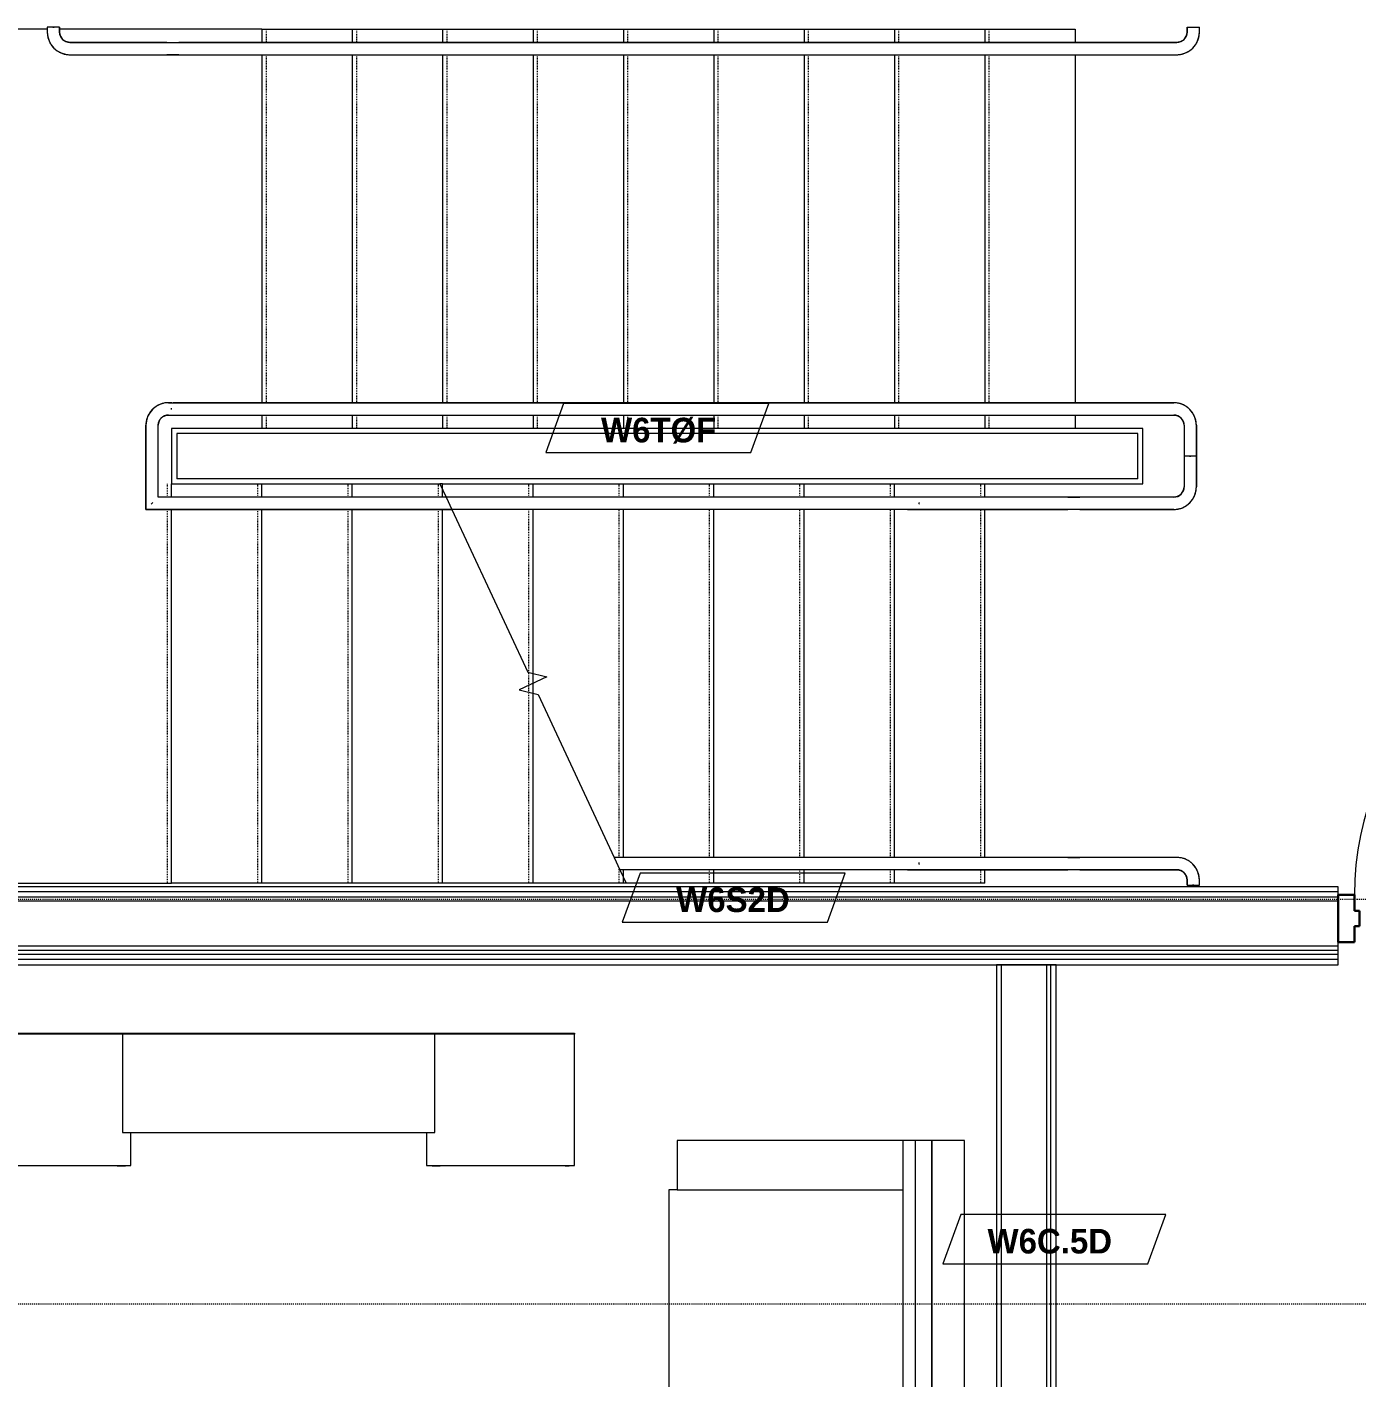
# Model space of a CAD drawing. Header units: inches. Extents: x -4010 to -1814, y 9846 to 12241.
# Drawn here: x -3788.9 to -3627, y 11379.7 to 11544.3 of the extents above; entities that cross this region are included whole.
import ezdxf

# ---------------------------------------------------------------- set-up
doc = ezdxf.new("R2010")
doc.units = ezdxf.units.IN
doc.header["$MEASUREMENT"] = 0
for name, pattern in [('Aligning Line 1_8_', [0.25, 0.125, -0.125]), ('Dash_2_', [0.25, 0.125, -0.125]), ('Overhead 1_16_', [0.101562, 0.0625, -0.039062])]:
    doc.linetypes.add(name, pattern=pattern)
for name, color, linetype, lineweight in [('0-1', 7, 'Continuous', 5), ('0-3', 8, 'Continuous', 9), ('A-DOOR-1', 7, 'Continuous', 9), ('A-DOOR-2', 10, 'Continuous', 30), ('A-DOOR-FRAM-2', 10, 'Continuous', 30), ('A-FLOR-HRAL-1', 7, 'Continuous', 9), ('A-WALL-2', 250, 'Continuous', 18), ('A-WALL-IDEN', 211, 'Continuous', 9), ('G-ANNO-SYMB-1', 147, 'Aligning Line 1_8_', 9), ('G-ANNO-SYMB-4', 111, 'Dash_2_', 9), ('I-FURN', 30, 'Continuous', 9), ('I-WALL-3', 7, 'Continuous', 9), ('S-STRS-1', 7, 'Continuous', 9), ('S-STRS-2', 7, 'Overhead 1_16_', 9), ('S-STRS-MBND-1', 7, 'Continuous', 9)]:
    doc.layers.add(name, color=color, linetype=linetype, lineweight=lineweight)
doc.styles.add('Century Gothic_B_1', font='GOTHICB.TTF', dxfattribs={"height": 3})

# ---------------------------------------------------------------- blocks, each defined once
blk = doc.blocks.new('CTR - 1st Phase - Common Walls_rvt-1-UNIT PLANS - 2ND _ 3RD FLOOR')
at = {"layer": 'A-WALL-2'}
for p, q in [((-3670.27, 11369.86), (-3670.27, 11430.06)), ((-3664.77, 11369.86), (-3664.77, 11430.06)), ((-3664.27, 11369.86), (-3664.27, 11430.06))]:
    blk.add_line(p, q, dxfattribs=at)
at = {"layer": 'I-WALL-3'}
for p, q in [((-3670.9, 11430.06), (-3670.9, 11369.86)), ((-3663.65, 11430.06), (-3670.9, 11430.06)), ((-3663.65, 11369.86), (-3663.65, 11430.06))]:
    blk.add_line(p, q, dxfattribs=at)
blk = doc.blocks.new('Top Rail Type - Top Rail_Internal_-2669962-UNIT PLANS - 2ND _ 3RD FLOOR')
at = {"layer": 'A-FLOR-HRAL-1'}
for p, q in [((-3771.3, 11498.5), (-3771.7, 11498.5)), ((-3759.93, 11498.5), (-3771.11, 11498.5)), ((-3661.41, 11498.5), (-3759.93, 11498.5)), ((-3649.32, 11498.5), (-3660.76, 11498.5)), ((-3771.7, 11497), (-3771.3, 11497)), ((-3771.11, 11497), (-3759.93, 11497)), ((-3759.93, 11497), (-3661.41, 11497)), ((-3660.76, 11497), (-3649.32, 11497)), ((-3774.45, 11495.75), (-3774.45, 11485.5)), ((-3772.95, 11487), (-3772.95, 11495.75)), ((-3648.07, 11495.75), (-3648.07, 11492)), ((-3646.57, 11492), (-3646.57, 11495.75)), ((-3647.23, 11492), (-3647.42, 11492)), ((-3771.89, 11487), (-3772.95, 11487)), ((-3737.9, 11487), (-3771.23, 11487)), ((-3774.45, 11485.5), (-3771.89, 11485.5)), ((-3771.23, 11485.5), (-3737.2, 11485.5))]:
    blk.add_line(p, q, dxfattribs=at)
at = {"layer": 'A-FLOR-HRAL-1', "flags": 128}
for points in [[(-3771.7, 11498.5), (-3771.81, 11498.5), (-3771.92, 11498.49), (-3772.03, 11498.48), (-3772.14, 11498.47), (-3772.25, 11498.45), (-3772.35, 11498.42), (-3772.46, 11498.39), (-3772.56, 11498.36), (-3772.67, 11498.33), (-3772.77, 11498.28), (-3772.87, 11498.24), (-3772.97, 11498.19), (-3773.07, 11498.14), (-3773.16, 11498.08), (-3773.25, 11498.02), (-3773.34, 11497.96), (-3773.43, 11497.89), (-3773.51, 11497.82), (-3773.59, 11497.75), (-3773.67, 11497.67), (-3773.75, 11497.59), (-3773.82, 11497.5), (-3773.89, 11497.42), (-3773.95, 11497.33), (-3774.01, 11497.24), (-3774.07, 11497.14), (-3774.12, 11497.05), (-3774.17, 11496.95), (-3774.22, 11496.85), (-3774.26, 11496.75), (-3774.3, 11496.65), (-3774.33, 11496.54), (-3774.36, 11496.43), (-3774.39, 11496.33), (-3774.41, 11496.22), (-3774.43, 11496.11), (-3774.44, 11496), (-3774.45, 11495.89), (-3774.45, 11495.78), (-3774.45, 11495.75)], [(-3660.76, 11498.5), (-3660.81, 11498.5), (-3660.86, 11498.5), (-3660.91, 11498.5), (-3660.95, 11498.5), (-3661, 11498.5), (-3661.05, 11498.5), (-3661.1, 11498.5), (-3661.15, 11498.5), (-3661.2, 11498.5), (-3661.24, 11498.5), (-3661.29, 11498.5), (-3661.33, 11498.5), (-3661.38, 11498.5), (-3661.41, 11498.5)], [(-3646.57, 11495.75), (-3646.58, 11495.86), (-3646.58, 11495.97), (-3646.59, 11496.08), (-3646.61, 11496.19), (-3646.63, 11496.3), (-3646.65, 11496.41), (-3646.68, 11496.51), (-3646.71, 11496.62), (-3646.75, 11496.72), (-3646.79, 11496.82), (-3646.84, 11496.92), (-3646.88, 11497.02), (-3646.94, 11497.12), (-3646.99, 11497.21), (-3647.05, 11497.3), (-3647.12, 11497.39), (-3647.19, 11497.48), (-3647.26, 11497.57), (-3647.33, 11497.65), (-3647.41, 11497.72), (-3647.49, 11497.8), (-3647.57, 11497.87), (-3647.66, 11497.94), (-3647.75, 11498), (-3647.84, 11498.07), (-3647.93, 11498.12), (-3648.03, 11498.18), (-3648.13, 11498.23), (-3648.23, 11498.27), (-3648.33, 11498.32), (-3648.43, 11498.35), (-3648.54, 11498.39), (-3648.64, 11498.42), (-3648.75, 11498.44), (-3648.86, 11498.46), (-3648.97, 11498.48), (-3649.07, 11498.49), (-3649.18, 11498.5), (-3649.29, 11498.5), (-3649.32, 11498.5)], [(-3772.95, 11495.75), (-3772.95, 11495.8), (-3772.94, 11495.85), (-3772.94, 11495.9), (-3772.93, 11495.95), (-3772.92, 11496), (-3772.91, 11496.05), (-3772.9, 11496.1), (-3772.89, 11496.15), (-3772.87, 11496.19), (-3772.85, 11496.24), (-3772.83, 11496.28), (-3772.81, 11496.33), (-3772.78, 11496.37), (-3772.76, 11496.42), (-3772.73, 11496.46), (-3772.7, 11496.5), (-3772.67, 11496.54), (-3772.64, 11496.58), (-3772.6, 11496.61), (-3772.57, 11496.65), (-3772.53, 11496.68), (-3772.5, 11496.72), (-3772.46, 11496.75), (-3772.42, 11496.78), (-3772.37, 11496.8), (-3772.33, 11496.83), (-3772.29, 11496.85), (-3772.24, 11496.88), (-3772.2, 11496.9), (-3772.15, 11496.92), (-3772.1, 11496.93), (-3772.06, 11496.95), (-3772.01, 11496.96), (-3771.96, 11496.97), (-3771.91, 11496.98), (-3771.86, 11496.99), (-3771.81, 11497), (-3771.76, 11497), (-3771.71, 11497), (-3771.7, 11497)], [(-3661.41, 11497), (-3661.37, 11497), (-3661.33, 11497), (-3661.28, 11497), (-3661.23, 11497), (-3661.19, 11497), (-3661.14, 11497), (-3661.09, 11497), (-3661.04, 11497), (-3661, 11497), (-3660.95, 11497), (-3660.9, 11497), (-3660.85, 11497), (-3660.8, 11497), (-3660.76, 11497)], [(-3649.32, 11497), (-3649.27, 11497), (-3649.22, 11497), (-3649.17, 11496.99), (-3649.12, 11496.99), (-3649.08, 11496.98), (-3649.03, 11496.97), (-3648.98, 11496.95), (-3648.93, 11496.94), (-3648.88, 11496.92), (-3648.84, 11496.9), (-3648.79, 11496.88), (-3648.75, 11496.86), (-3648.7, 11496.84), (-3648.66, 11496.81), (-3648.62, 11496.78), (-3648.58, 11496.75), (-3648.54, 11496.72), (-3648.5, 11496.69), (-3648.46, 11496.66), (-3648.43, 11496.62), (-3648.39, 11496.59), (-3648.36, 11496.55), (-3648.33, 11496.51), (-3648.3, 11496.47), (-3648.27, 11496.43), (-3648.25, 11496.38), (-3648.22, 11496.34), (-3648.2, 11496.3), (-3648.18, 11496.25), (-3648.16, 11496.2), (-3648.14, 11496.16), (-3648.13, 11496.11), (-3648.11, 11496.06), (-3648.1, 11496.01), (-3648.09, 11495.96), (-3648.08, 11495.91), (-3648.08, 11495.87), (-3648.08, 11495.82), (-3648.07, 11495.77), (-3648.07, 11495.75)], [(-3649.32, 11485.5), (-3649.21, 11485.5), (-3649.1, 11485.51), (-3648.99, 11485.52), (-3648.89, 11485.54), (-3648.78, 11485.56), (-3648.67, 11485.58), (-3648.56, 11485.61), (-3648.46, 11485.64), (-3648.35, 11485.68), (-3648.25, 11485.72), (-3648.15, 11485.76), (-3648.05, 11485.81), (-3647.96, 11485.87), (-3647.86, 11485.92), (-3647.77, 11485.98), (-3647.68, 11486.05), (-3647.59, 11486.11), (-3647.51, 11486.18), (-3647.43, 11486.26), (-3647.35, 11486.34), (-3647.28, 11486.42), (-3647.2, 11486.5), (-3647.14, 11486.59), (-3647.07, 11486.67), (-3647.01, 11486.77), (-3646.95, 11486.86), (-3646.9, 11486.96), (-3646.85, 11487.05), (-3646.8, 11487.15), (-3646.76, 11487.26), (-3646.72, 11487.36), (-3646.69, 11487.46), (-3646.66, 11487.57), (-3646.63, 11487.68), (-3646.61, 11487.78), (-3646.6, 11487.89), (-3646.59, 11488), (-3646.58, 11488.11), (-3646.57, 11488.22), (-3646.57, 11488.25)], [(-3771.23, 11487), (-3771.28, 11487), (-3771.32, 11487), (-3771.37, 11487), (-3771.41, 11487), (-3771.46, 11487), (-3771.51, 11487), (-3771.55, 11487), (-3771.6, 11487), (-3771.65, 11487), (-3771.7, 11487), (-3771.75, 11487), (-3771.8, 11487), (-3771.85, 11487), (-3771.89, 11487)], [(-3771.89, 11485.5), (-3771.84, 11485.5), (-3771.79, 11485.5), (-3771.74, 11485.5), (-3771.69, 11485.5), (-3771.64, 11485.5), (-3771.59, 11485.5), (-3771.55, 11485.5), (-3771.5, 11485.5), (-3771.45, 11485.5), (-3771.41, 11485.5), (-3771.36, 11485.5), (-3771.31, 11485.5), (-3771.27, 11485.5), (-3771.23, 11485.5)]]:
    blk.add_lwpolyline(points, dxfattribs=at)
at = {"layer": 'A-FLOR-HRAL-1'}
blk.add_open_spline([(-3771.32, 11497.67), (-3771.32, 11497.7), (-3771.32, 11497.75), (-3771.32, 11497.8), (-3771.32, 11497.83)], degree=3, dxfattribs=at)
blk.add_open_spline([(-3773.61, 11486.34), (-3773.62, 11486.33), (-3773.65, 11486.3), (-3773.7, 11486.25), (-3773.75, 11486.2), (-3773.78, 11486.17), (-3773.79, 11486.16)], degree=3, knots=[0.46086968, 0.46086968, 0.46086968, 0.46086968, 0.47916667, 0.5, 0.52083333, 0.53913032, 0.53913032, 0.53913032, 0.53913032], dxfattribs=at)
blk = doc.blocks.new('Top Rail Type - Top Rail_Internal_-V4-UNIT PLANS - 2ND _ 3RD FLOOR')
at = {"layer": 'A-FLOR-HRAL-1'}
for p, q in [((-3771.7, 11498.5), (-3771.32, 11498.5)), ((-3771.32, 11498.5), (-3661.81, 11498.5)), ((-3661.81, 11498.5), (-3660.76, 11498.5)), ((-3660.76, 11498.5), (-3649.32, 11498.5)), ((-3771.7, 11497), (-3771.32, 11497)), ((-3771.32, 11497), (-3661.81, 11497)), ((-3661.81, 11497), (-3660.76, 11497)), ((-3660.76, 11497), (-3649.32, 11497)), ((-3774.45, 11485.5), (-3774.45, 11495.75)), ((-3772.95, 11487), (-3772.95, 11495.75)), ((-3648.07, 11495.75), (-3648.07, 11492)), ((-3646.57, 11495.75), (-3646.57, 11492)), ((-3646.57, 11492), (-3648.07, 11492)), ((-3771.89, 11487), (-3772.95, 11487)), ((-3770.84, 11487), (-3771.89, 11487)), ((-3737.9, 11487), (-3770.84, 11487)), ((-3771.89, 11485.5), (-3774.45, 11485.5)), ((-3770.84, 11485.5), (-3771.89, 11485.5)), ((-3737.2, 11485.5), (-3770.84, 11485.5))]:
    blk.add_line(p, q, dxfattribs=at)
for centre, radius, start, end in [((-3771.7, 11495.75), 2.75, 90, 180), ((-3649.32, 11495.75), 2.75, 0, 90), ((-3771.7, 11495.75), 1.25, 90, 180), ((-3649.32, 11495.75), 1.25, 0, 90)]:
    blk.add_arc(centre, radius, start, end, dxfattribs=at)
blk = doc.blocks.new('Top Rail Type - Top Rail_Internal_-2669964-UNIT PLANS - 2ND _ 3RD FLOOR')
at = {"layer": 'A-FLOR-HRAL-1'}
for p, q in [((-3648.07, 11492), (-3648.07, 11488.25)), ((-3647.42, 11492), (-3647.23, 11492)), ((-3646.57, 11488.25), (-3646.57, 11492)), ((-3662.21, 11487), (-3681.73, 11487)), ((-3649.32, 11487), (-3660.75, 11487)), ((-3681.73, 11485.5), (-3662.21, 11485.5)), ((-3660.75, 11485.5), (-3649.32, 11485.5))]:
    blk.add_line(p, q, dxfattribs=at)
at = {"layer": 'A-FLOR-HRAL-1', "flags": 128}
for points in [[(-3649.32, 11485.5), (-3649.21, 11485.5), (-3649.1, 11485.51), (-3648.99, 11485.52), (-3648.89, 11485.54), (-3648.78, 11485.56), (-3648.67, 11485.58), (-3648.56, 11485.61), (-3648.46, 11485.64), (-3648.35, 11485.68), (-3648.25, 11485.72), (-3648.15, 11485.76), (-3648.05, 11485.81), (-3647.96, 11485.87), (-3647.86, 11485.92), (-3647.77, 11485.98), (-3647.68, 11486.05), (-3647.59, 11486.11), (-3647.51, 11486.18), (-3647.43, 11486.26), (-3647.35, 11486.34), (-3647.28, 11486.42), (-3647.2, 11486.5), (-3647.14, 11486.59), (-3647.07, 11486.67), (-3647.01, 11486.77), (-3646.95, 11486.86), (-3646.9, 11486.96), (-3646.85, 11487.05), (-3646.8, 11487.15), (-3646.76, 11487.26), (-3646.72, 11487.36), (-3646.69, 11487.46), (-3646.66, 11487.57), (-3646.63, 11487.68), (-3646.61, 11487.78), (-3646.6, 11487.89), (-3646.59, 11488), (-3646.58, 11488.11), (-3646.57, 11488.22), (-3646.57, 11488.25)], [(-3648.07, 11488.25), (-3648.07, 11488.2), (-3648.08, 11488.15), (-3648.08, 11488.1), (-3648.09, 11488.05), (-3648.1, 11488), (-3648.11, 11487.95), (-3648.12, 11487.91), (-3648.14, 11487.86), (-3648.15, 11487.81), (-3648.17, 11487.77), (-3648.19, 11487.72), (-3648.21, 11487.67), (-3648.24, 11487.63), (-3648.26, 11487.59), (-3648.29, 11487.55), (-3648.32, 11487.51), (-3648.35, 11487.47), (-3648.38, 11487.43), (-3648.42, 11487.39), (-3648.45, 11487.36), (-3648.49, 11487.32), (-3648.53, 11487.29), (-3648.57, 11487.26), (-3648.61, 11487.23), (-3648.65, 11487.2), (-3648.69, 11487.17), (-3648.73, 11487.15), (-3648.78, 11487.13), (-3648.82, 11487.11), (-3648.87, 11487.09), (-3648.92, 11487.07), (-3648.97, 11487.05), (-3649.01, 11487.04), (-3649.06, 11487.03), (-3649.11, 11487.02), (-3649.16, 11487.01), (-3649.21, 11487.01), (-3649.26, 11487), (-3649.31, 11487), (-3649.32, 11487)], [(-3680.34, 11486.14), (-3680.33, 11486.17), (-3680.33, 11486.33), (-3680.34, 11486.36)], [(-3662.21, 11487), (-3662.12, 11487), (-3662.02, 11487), (-3661.92, 11487), (-3661.82, 11487), (-3661.72, 11487), (-3661.62, 11487), (-3661.51, 11487), (-3661.41, 11487), (-3661.3, 11487), (-3661.19, 11487), (-3661.08, 11487), (-3660.97, 11487), (-3660.86, 11487), (-3660.75, 11487), (-3660.75, 11487)], [(-3660.75, 11485.5), (-3660.86, 11485.5), (-3660.96, 11485.5), (-3661.07, 11485.5), (-3661.18, 11485.5), (-3661.29, 11485.5), (-3661.4, 11485.5), (-3661.51, 11485.5), (-3661.61, 11485.5), (-3661.71, 11485.5), (-3661.82, 11485.5), (-3661.92, 11485.5), (-3662.01, 11485.5), (-3662.11, 11485.5), (-3662.21, 11485.5), (-3662.21, 11485.5)]]:
    blk.add_lwpolyline(points, dxfattribs=at)
blk = doc.blocks.new('Top Rail Type - Top Rail_Internal_-V9-UNIT PLANS - 2ND _ 3RD FLOOR')
at = {"layer": 'A-FLOR-HRAL-1'}
for p, q in [((-3647.32, 11492), (-3648.07, 11492)), ((-3648.07, 11492), (-3648.07, 11488.25)), ((-3646.57, 11492), (-3647.32, 11492)), ((-3646.57, 11492), (-3646.57, 11488.25)), ((-3737.9, 11487), (-3737.2, 11485.5)), ((-3661.81, 11487), (-3737.9, 11487)), ((-3660.75, 11487), (-3661.81, 11487)), ((-3649.32, 11487), (-3660.75, 11487)), ((-3661.81, 11485.5), (-3737.2, 11485.5)), ((-3660.75, 11485.5), (-3661.81, 11485.5)), ((-3649.32, 11485.5), (-3660.75, 11485.5))]:
    blk.add_line(p, q, dxfattribs=at)
for radius in [1.25, 2.75]:
    blk.add_arc((-3649.32, 11488.25), radius, 270, 0, dxfattribs=at)
blk = doc.blocks.new('Top Rail Type - Top Rail_Internal_-2658754-UNIT PLANS - 2ND _ 3RD FLOOR')
at = {"layer": 'A-FLOR-HRAL-1'}
for p, q in [((-3662.21, 11443.13), (-3681.73, 11443.13)), ((-3648.95, 11443.13), (-3660.75, 11443.13)), ((-3681.73, 11441.63), (-3662.21, 11441.63)), ((-3660.75, 11441.63), (-3648.95, 11441.63)), ((-3647.7, 11440.38), (-3647.7, 11439.75)), ((-3646.2, 11439.75), (-3646.2, 11440.38)), ((-3646.86, 11439.75), (-3647.04, 11439.75))]:
    blk.add_line(p, q, dxfattribs=at)
at = {"layer": 'A-FLOR-HRAL-1', "flags": 128}
for points in [[(-3680.34, 11442.27), (-3680.33, 11442.3), (-3680.33, 11442.46), (-3680.34, 11442.48)], [(-3662.21, 11443.13), (-3662.12, 11443.13), (-3662.02, 11443.13), (-3661.92, 11443.13), (-3661.82, 11443.13), (-3661.72, 11443.13), (-3661.62, 11443.13), (-3661.51, 11443.13), (-3661.41, 11443.13), (-3661.3, 11443.13), (-3661.19, 11443.13), (-3661.08, 11443.13), (-3660.97, 11443.13), (-3660.86, 11443.13), (-3660.75, 11443.13), (-3660.75, 11443.13)], [(-3646.2, 11440.38), (-3646.2, 11440.49), (-3646.21, 11440.6), (-3646.22, 11440.71), (-3646.23, 11440.82), (-3646.25, 11440.92), (-3646.28, 11441.03), (-3646.31, 11441.14), (-3646.34, 11441.24), (-3646.38, 11441.35), (-3646.42, 11441.45), (-3646.46, 11441.55), (-3646.51, 11441.65), (-3646.56, 11441.74), (-3646.62, 11441.84), (-3646.68, 11441.93), (-3646.74, 11442.02), (-3646.81, 11442.11), (-3646.88, 11442.19), (-3646.96, 11442.27), (-3647.03, 11442.35), (-3647.11, 11442.42), (-3647.2, 11442.5), (-3647.28, 11442.56), (-3647.37, 11442.63), (-3647.46, 11442.69), (-3647.56, 11442.75), (-3647.65, 11442.8), (-3647.75, 11442.85), (-3647.85, 11442.9), (-3647.95, 11442.94), (-3648.06, 11442.98), (-3648.16, 11443.01), (-3648.27, 11443.04), (-3648.37, 11443.07), (-3648.48, 11443.09), (-3648.59, 11443.1), (-3648.7, 11443.12), (-3648.81, 11443.12), (-3648.92, 11443.13), (-3648.95, 11443.13)], [(-3660.75, 11441.63), (-3660.86, 11441.63), (-3660.96, 11441.63), (-3661.07, 11441.63), (-3661.18, 11441.63), (-3661.29, 11441.63), (-3661.4, 11441.63), (-3661.51, 11441.63), (-3661.61, 11441.63), (-3661.71, 11441.63), (-3661.82, 11441.63), (-3661.92, 11441.63), (-3662.01, 11441.63), (-3662.11, 11441.63), (-3662.21, 11441.63), (-3662.21, 11441.63)], [(-3648.95, 11441.63), (-3648.9, 11441.63), (-3648.85, 11441.62), (-3648.8, 11441.62), (-3648.75, 11441.61), (-3648.7, 11441.6), (-3648.65, 11441.59), (-3648.6, 11441.58), (-3648.56, 11441.56), (-3648.51, 11441.55), (-3648.46, 11441.53), (-3648.42, 11441.51), (-3648.37, 11441.49), (-3648.33, 11441.46), (-3648.28, 11441.44), (-3648.24, 11441.41), (-3648.2, 11441.38), (-3648.16, 11441.35), (-3648.12, 11441.32), (-3648.09, 11441.28), (-3648.05, 11441.25), (-3648.02, 11441.21), (-3647.99, 11441.17), (-3647.95, 11441.13), (-3647.92, 11441.09), (-3647.9, 11441.05), (-3647.87, 11441.01), (-3647.85, 11440.97), (-3647.82, 11440.92), (-3647.8, 11440.88), (-3647.78, 11440.83), (-3647.77, 11440.78), (-3647.75, 11440.74), (-3647.74, 11440.69), (-3647.73, 11440.64), (-3647.72, 11440.59), (-3647.71, 11440.54), (-3647.7, 11440.49), (-3647.7, 11440.44), (-3647.7, 11440.39), (-3647.7, 11440.38)]]:
    blk.add_lwpolyline(points, dxfattribs=at)
blk = doc.blocks.new('Top Rail Type - Top Rail_Internal_-V10-UNIT PLANS - 2ND _ 3RD FLOOR')
at = {"layer": 'A-FLOR-HRAL-1'}
for p, q in [((-3717.44, 11443.13), (-3716.74, 11441.63)), ((-3661.81, 11443.13), (-3717.44, 11443.13)), ((-3660.75, 11443.13), (-3661.81, 11443.13)), ((-3648.95, 11443.13), (-3660.75, 11443.13)), ((-3661.81, 11441.63), (-3716.74, 11441.63)), ((-3660.75, 11441.63), (-3661.81, 11441.63)), ((-3648.95, 11441.63), (-3660.75, 11441.63)), ((-3647.7, 11439.75), (-3647.7, 11440.38)), ((-3646.2, 11439.75), (-3646.2, 11440.38)), ((-3647.7, 11439.75), (-3646.2, 11439.75))]:
    blk.add_line(p, q, dxfattribs=at)
for radius in [2.75, 1.25]:
    blk.add_arc((-3648.95, 11440.38), radius, 0, 90, dxfattribs=at)
blk = doc.blocks.new('Top Rail Type - Top Rail_Internal_-2658768-UNIT PLANS - 2ND _ 3RD FLOOR')
at = {"layer": 'A-FLOR-HRAL-1'}
for p, q in [((-3786.45, 11544.25), (-3786.45, 11543.63)), ((-3785.79, 11544.25), (-3785.61, 11544.25)), ((-3784.95, 11543.63), (-3784.95, 11544.25)), ((-3647.7, 11544.25), (-3647.7, 11543.63)), ((-3647.04, 11544.25), (-3646.86, 11544.25)), ((-3646.2, 11543.63), (-3646.2, 11544.25)), ((-3771.89, 11542.38), (-3783.7, 11542.38)), ((-3661.41, 11542.38), (-3770.45, 11542.38)), ((-3648.95, 11542.38), (-3660.76, 11542.38)), ((-3783.7, 11540.88), (-3771.89, 11540.88)), ((-3770.45, 11540.88), (-3661.41, 11540.88)), ((-3660.76, 11540.88), (-3648.95, 11540.88))]:
    blk.add_line(p, q, dxfattribs=at)
at = {"layer": 'A-FLOR-HRAL-1', "flags": 128}
for points in [[(-3786.45, 11543.63), (-3786.45, 11543.52), (-3786.44, 11543.41), (-3786.43, 11543.3), (-3786.41, 11543.19), (-3786.39, 11543.08), (-3786.37, 11542.97), (-3786.34, 11542.87), (-3786.31, 11542.76), (-3786.27, 11542.66), (-3786.23, 11542.56), (-3786.19, 11542.46), (-3786.14, 11542.36), (-3786.09, 11542.26), (-3786.03, 11542.17), (-3785.97, 11542.07), (-3785.9, 11541.98), (-3785.84, 11541.9), (-3785.77, 11541.81), (-3785.69, 11541.73), (-3785.61, 11541.65), (-3785.53, 11541.58), (-3785.45, 11541.51), (-3785.36, 11541.44), (-3785.28, 11541.37), (-3785.18, 11541.31), (-3785.09, 11541.26), (-3784.99, 11541.2), (-3784.9, 11541.15), (-3784.8, 11541.11), (-3784.7, 11541.06), (-3784.59, 11541.03), (-3784.49, 11540.99), (-3784.38, 11540.96), (-3784.27, 11540.94), (-3784.17, 11540.92), (-3784.06, 11540.9), (-3783.95, 11540.89), (-3783.84, 11540.88), (-3783.73, 11540.88), (-3783.7, 11540.88)], [(-3783.7, 11542.38), (-3783.75, 11542.38), (-3783.8, 11542.38), (-3783.85, 11542.39), (-3783.9, 11542.39), (-3783.95, 11542.4), (-3784, 11542.41), (-3784.04, 11542.43), (-3784.09, 11542.44), (-3784.14, 11542.46), (-3784.19, 11542.48), (-3784.23, 11542.5), (-3784.28, 11542.52), (-3784.32, 11542.54), (-3784.36, 11542.57), (-3784.4, 11542.6), (-3784.45, 11542.62), (-3784.48, 11542.65), (-3784.52, 11542.69), (-3784.56, 11542.72), (-3784.6, 11542.76), (-3784.63, 11542.79), (-3784.66, 11542.83), (-3784.69, 11542.87), (-3784.72, 11542.91), (-3784.75, 11542.95), (-3784.78, 11542.99), (-3784.8, 11543.04), (-3784.82, 11543.08), (-3784.84, 11543.13), (-3784.86, 11543.17), (-3784.88, 11543.22), (-3784.9, 11543.27), (-3784.91, 11543.32), (-3784.92, 11543.37), (-3784.93, 11543.41), (-3784.94, 11543.46), (-3784.94, 11543.51), (-3784.95, 11543.56), (-3784.95, 11543.61), (-3784.95, 11543.63)], [(-3771.89, 11542.38), (-3771.78, 11542.38), (-3771.67, 11542.38), (-3771.56, 11542.38), (-3771.45, 11542.38), (-3771.35, 11542.38), (-3771.24, 11542.38), (-3771.13, 11542.38), (-3771.03, 11542.38), (-3770.92, 11542.38), (-3770.82, 11542.38), (-3770.72, 11542.38), (-3770.62, 11542.38), (-3770.53, 11542.38), (-3770.45, 11542.38)], [(-3660.76, 11542.38), (-3660.81, 11542.38), (-3660.86, 11542.38), (-3660.91, 11542.38), (-3660.95, 11542.38), (-3661, 11542.38), (-3661.05, 11542.38), (-3661.1, 11542.38), (-3661.15, 11542.38), (-3661.2, 11542.38), (-3661.24, 11542.38), (-3661.29, 11542.38), (-3661.33, 11542.38), (-3661.38, 11542.38), (-3661.41, 11542.38)], [(-3648.95, 11540.88), (-3648.84, 11540.88), (-3648.73, 11540.89), (-3648.62, 11540.9), (-3648.51, 11540.91), (-3648.4, 11540.93), (-3648.3, 11540.96), (-3648.19, 11540.98), (-3648.08, 11541.02), (-3647.98, 11541.05), (-3647.88, 11541.09), (-3647.78, 11541.14), (-3647.68, 11541.19), (-3647.58, 11541.24), (-3647.49, 11541.3), (-3647.4, 11541.36), (-3647.31, 11541.42), (-3647.22, 11541.49), (-3647.14, 11541.56), (-3647.05, 11541.63), (-3646.98, 11541.71), (-3646.9, 11541.79), (-3646.83, 11541.87), (-3646.76, 11541.96), (-3646.7, 11542.05), (-3646.63, 11542.14), (-3646.58, 11542.23), (-3646.52, 11542.33), (-3646.47, 11542.43), (-3646.43, 11542.53), (-3646.39, 11542.63), (-3646.35, 11542.73), (-3646.31, 11542.84), (-3646.28, 11542.94), (-3646.26, 11543.05), (-3646.24, 11543.16), (-3646.22, 11543.27), (-3646.21, 11543.38), (-3646.2, 11543.49), (-3646.2, 11543.6), (-3646.2, 11543.63)], [(-3647.7, 11543.63), (-3647.7, 11543.58), (-3647.7, 11543.53), (-3647.71, 11543.48), (-3647.71, 11543.43), (-3647.72, 11543.38), (-3647.73, 11543.33), (-3647.75, 11543.28), (-3647.76, 11543.23), (-3647.78, 11543.19), (-3647.8, 11543.14), (-3647.82, 11543.09), (-3647.84, 11543.05), (-3647.86, 11543.01), (-3647.89, 11542.96), (-3647.92, 11542.92), (-3647.95, 11542.88), (-3647.98, 11542.84), (-3648.01, 11542.8), (-3648.04, 11542.77), (-3648.08, 11542.73), (-3648.11, 11542.7), (-3648.15, 11542.66), (-3648.19, 11542.63), (-3648.23, 11542.6), (-3648.27, 11542.58), (-3648.32, 11542.55), (-3648.36, 11542.52), (-3648.4, 11542.5), (-3648.45, 11542.48), (-3648.5, 11542.46), (-3648.54, 11542.44), (-3648.59, 11542.43), (-3648.64, 11542.42), (-3648.69, 11542.4), (-3648.74, 11542.4), (-3648.79, 11542.39), (-3648.84, 11542.38), (-3648.89, 11542.38), (-3648.94, 11542.38), (-3648.95, 11542.38)], [(-3770.45, 11540.88), (-3770.54, 11540.88), (-3770.64, 11540.88), (-3770.74, 11540.88), (-3770.84, 11540.88), (-3770.94, 11540.88), (-3771.04, 11540.88), (-3771.15, 11540.88), (-3771.26, 11540.88), (-3771.36, 11540.88), (-3771.47, 11540.88), (-3771.58, 11540.88), (-3771.69, 11540.88), (-3771.8, 11540.88), (-3771.89, 11540.88)], [(-3661.41, 11540.88), (-3661.37, 11540.88), (-3661.33, 11540.88), (-3661.28, 11540.88), (-3661.23, 11540.88), (-3661.19, 11540.88), (-3661.14, 11540.88), (-3661.09, 11540.88), (-3661.04, 11540.88), (-3661, 11540.88), (-3660.95, 11540.88), (-3660.9, 11540.88), (-3660.85, 11540.88), (-3660.8, 11540.88), (-3660.76, 11540.88)]]:
    blk.add_lwpolyline(points, dxfattribs=at)
blk = doc.blocks.new('Top Rail Type - Top Rail_Internal_-V13-UNIT PLANS - 2ND _ 3RD FLOOR')
at = {"layer": 'A-FLOR-HRAL-1'}
for p, q in [((-3784.95, 11544.25), (-3786.45, 11544.25)), ((-3786.45, 11544.25), (-3786.45, 11543.63)), ((-3784.95, 11544.25), (-3784.95, 11543.63)), ((-3647.7, 11544.25), (-3646.2, 11544.25)), ((-3647.7, 11543.63), (-3647.7, 11544.25)), ((-3646.2, 11543.63), (-3646.2, 11544.25)), ((-3783.7, 11542.38), (-3771.89, 11542.38)), ((-3771.89, 11542.38), (-3770.84, 11542.38)), ((-3770.84, 11542.38), (-3661.81, 11542.38)), ((-3661.81, 11542.38), (-3660.76, 11542.38)), ((-3660.76, 11542.38), (-3648.95, 11542.38)), ((-3783.7, 11540.88), (-3771.89, 11540.88)), ((-3771.89, 11540.88), (-3770.84, 11540.88)), ((-3770.84, 11540.88), (-3661.81, 11540.88)), ((-3661.81, 11540.88), (-3660.76, 11540.88)), ((-3660.76, 11540.88), (-3648.95, 11540.88))]:
    blk.add_line(p, q, dxfattribs=at)
for centre, radius, start, end in [((-3783.7, 11543.63), 2.75, 180, 270), ((-3783.7, 11543.63), 1.25, 180, 270), ((-3648.95, 11543.63), 2.75, 270, 360), ((-3648.95, 11543.63), 1.25, 270, 360)]:
    blk.add_arc(centre, radius, start, end, dxfattribs=at)
blk = doc.blocks.new('HOLLOW METAL - STAIR DOOR 3-0 x 7-0-2639240-UNIT PLANS - 2ND _ 3RD FLOOR')
at = {"layer": 'A-DOOR-1'}
blk.add_arc((18, 4), 36, 90, 180, dxfattribs=at)
at = {"layer": 'A-DOOR-2'}
for p, q in [((18, 40), (16.25, 40)), ((16.25, 40), (16.25, 4)), ((18, 4), (18, 40)), ((16.25, 4), (18, 4))]:
    blk.add_line(p, q, dxfattribs=at)
at = {"layer": 'A-DOOR-FRAM-2'}
for p, q in [((-18, 4), (-20, 4)), ((-20, 4), (-20, -1.75)), ((-18, 2.0625), (-18, 4)), ((18, 4), (18, 2.0625)), ((20, 4), (18, 4)), ((20, -1.75), (20, 4)), ((-17.375, 2.0625), (-18, 2.0625)), ((-17.375, 0.1875), (-17.375, 2.0625)), ((18, 2.0625), (17.375, 2.0625)), ((17.375, 2.0625), (17.375, 0.1875)), ((-18, -1.75), (-18, 0.1875)), ((-18, 0.1875), (-17.375, 0.1875)), ((17.375, 0.1875), (18, 0.1875)), ((18, 0.1875), (18, -1.75)), ((-20, -1.75), (-18, -1.75)), ((18, -1.75), (20, -1.75))]:
    blk.add_line(p, q, dxfattribs=at)
blk = doc.blocks.new('CTR - 1st Phase -Stairs _ Elevators_rvt-1-UNIT PLANS - 2ND _ 3RD FLOOR')
at = {"layer": 'A-WALL-2'}
for p, q in [((-3770.7, 11494.75), (-3770.7, 11489.25)), ((-3653.7, 11494.75), (-3770.7, 11494.75)), ((-3653.7, 11489.25), (-3653.7, 11494.75)), ((-3653.7, 11489.25), (-3770.7, 11489.25)), ((-3629.32, 11438.94), (-3823.82, 11438.94)), ((-3629.32, 11438.31), (-3823.82, 11438.31)), ((-3629.32, 11437.81), (-3823.82, 11437.81)), ((-3629.32, 11432.31), (-3823.82, 11432.31)), ((-3629.32, 11431.81), (-3823.82, 11431.81)), ((-3629.32, 11431.31), (-3823.82, 11431.31)), ((-3629.32, 11430.69), (-3823.82, 11430.69))]:
    blk.add_line(p, q, dxfattribs=at)
at = {"layer": 'G-ANNO-SYMB-1'}
blk.add_line((-3429.67, 11388.71), (-3865.75, 11388.71), dxfattribs=at)
at = {"layer": 'I-WALL-3'}
for p, q in [((-3653.07, 11495.38), (-3771.32, 11495.38)), ((-3771.32, 11495.38), (-3771.32, 11494.75)), ((-3771.32, 11494.75), (-3771.32, 11489.25)), ((-3653.07, 11494.75), (-3653.07, 11495.38)), ((-3653.07, 11489.25), (-3653.07, 11494.75)), ((-3771.32, 11489.25), (-3771.32, 11488.63)), ((-3771.32, 11488.63), (-3738.66, 11488.63)), ((-3738.32, 11488.63), (-3653.07, 11488.63)), ((-3653.07, 11488.63), (-3653.07, 11489.25)), ((-3629.32, 11439.56), (-3823.82, 11439.56)), ((-3629.32, 11438.56), (-3629.32, 11439.56)), ((-3629.32, 11430.06), (-3629.32, 11432.81)), ((-3823.82, 11430.06), (-3629.32, 11430.06))]:
    blk.add_line(p, q, dxfattribs=at)
at = {"layer": 'S-STRS-1'}
for p, q in [((-3786.45, 11544), (-3819.32, 11544)), ((-3760.32, 11544), (-3784.95, 11544)), ((-3760.32, 11544), (-3760.32, 11542.38)), ((-3760.32, 11544), (-3749.32, 11544)), ((-3749.32, 11544), (-3738.32, 11544)), ((-3749.32, 11544), (-3749.32, 11542.38)), ((-3738.32, 11544), (-3727.32, 11544)), ((-3738.32, 11544), (-3738.32, 11542.38)), ((-3727.32, 11544), (-3716.32, 11544)), ((-3727.32, 11544), (-3727.32, 11542.38)), ((-3716.32, 11544), (-3705.32, 11544)), ((-3716.32, 11544), (-3716.32, 11542.38)), ((-3705.32, 11544), (-3694.32, 11544)), ((-3705.32, 11544), (-3705.32, 11542.38)), ((-3694.32, 11544), (-3683.32, 11544)), ((-3694.32, 11544), (-3694.32, 11542.38)), ((-3683.32, 11544), (-3672.32, 11544)), ((-3683.32, 11544), (-3683.32, 11542.38)), ((-3672.32, 11544), (-3661.32, 11544)), ((-3672.32, 11544), (-3672.32, 11542.38)), ((-3661.32, 11544), (-3661.32, 11542.38)), ((-3760.32, 11540.88), (-3760.32, 11498.5)), ((-3749.32, 11540.88), (-3749.32, 11498.5)), ((-3738.32, 11540.88), (-3738.32, 11498.5)), ((-3727.32, 11540.88), (-3727.32, 11498.5)), ((-3716.32, 11540.88), (-3716.32, 11498.5)), ((-3705.32, 11540.88), (-3705.32, 11498.5)), ((-3694.32, 11540.88), (-3694.32, 11498.5)), ((-3683.32, 11540.88), (-3683.32, 11498.5)), ((-3672.32, 11540.88), (-3672.32, 11498.5)), ((-3661.32, 11540.88), (-3661.32, 11498.5)), ((-3760.32, 11497), (-3760.32, 11495.38)), ((-3749.32, 11497), (-3749.32, 11495.38)), ((-3738.32, 11497), (-3738.32, 11495.38)), ((-3727.32, 11497), (-3727.32, 11495.38)), ((-3716.32, 11497), (-3716.32, 11495.38)), ((-3705.32, 11497), (-3705.32, 11495.38)), ((-3694.32, 11497), (-3694.32, 11495.38)), ((-3683.32, 11497), (-3683.32, 11495.38)), ((-3672.32, 11497), (-3672.32, 11495.38)), ((-3661.32, 11497), (-3661.32, 11495.38)), ((-3771.32, 11487), (-3771.32, 11488.63)), ((-3760.32, 11487), (-3760.32, 11488.63)), ((-3749.32, 11487), (-3749.32, 11488.63)), ((-3738.32, 11488.63), (-3738.66, 11488.63)), ((-3738.32, 11487.9), (-3738.32, 11488.63)), ((-3738.32, 11487), (-3738.32, 11487.9)), ((-3727.32, 11487), (-3727.32, 11488.63)), ((-3716.32, 11487), (-3716.32, 11488.63)), ((-3705.32, 11487), (-3705.32, 11488.63)), ((-3694.32, 11487), (-3694.32, 11488.63)), ((-3683.32, 11487), (-3683.32, 11488.63)), ((-3672.32, 11487), (-3672.32, 11488.63)), ((-3771.32, 11440), (-3771.32, 11485.5)), ((-3760.32, 11440), (-3760.32, 11485.5)), ((-3749.32, 11440), (-3749.32, 11485.5)), ((-3738.32, 11440), (-3738.32, 11485.5)), ((-3727.32, 11465.52), (-3727.32, 11485.5)), ((-3716.32, 11443.13), (-3716.32, 11485.5)), ((-3705.32, 11443.13), (-3705.32, 11485.5)), ((-3694.32, 11443.13), (-3694.32, 11485.5)), ((-3683.32, 11443.13), (-3683.32, 11485.5)), ((-3672.32, 11443.13), (-3672.32, 11485.5)), ((-3727.32, 11464.31), (-3727.32, 11465.52)), ((-3727.32, 11463.11), (-3727.32, 11464.31)), ((-3727.32, 11440), (-3727.32, 11463.11)), ((-3716.32, 11440.72), (-3716.32, 11441.63)), ((-3716.32, 11440), (-3716.32, 11440.72)), ((-3705.32, 11440), (-3705.32, 11441.63)), ((-3694.32, 11440), (-3694.32, 11441.63)), ((-3683.32, 11440), (-3683.32, 11441.63)), ((-3672.32, 11440), (-3672.32, 11441.63)), ((-3819.32, 11440), (-3771.32, 11440)), ((-3760.32, 11440), (-3771.32, 11440)), ((-3749.32, 11440), (-3760.32, 11440)), ((-3738.32, 11440), (-3749.32, 11440)), ((-3727.32, 11440), (-3738.32, 11440)), ((-3716.32, 11440), (-3727.32, 11440)), ((-3715.99, 11440), (-3716.32, 11440)), ((-3705.32, 11440), (-3715.99, 11440)), ((-3694.32, 11440), (-3705.32, 11440)), ((-3683.32, 11440), (-3694.32, 11440)), ((-3672.32, 11440), (-3683.32, 11440))]:
    blk.add_line(p, q, dxfattribs=at)
at = {"layer": 'S-STRS-2'}
for p, q in [((-3759.82, 11544), (-3759.82, 11542.38)), ((-3748.82, 11544), (-3748.82, 11542.38)), ((-3737.82, 11544), (-3737.82, 11542.38)), ((-3726.82, 11544), (-3726.82, 11542.38)), ((-3715.82, 11544), (-3715.82, 11542.38)), ((-3704.82, 11544), (-3704.82, 11542.38)), ((-3693.82, 11544), (-3693.82, 11542.38)), ((-3682.82, 11544), (-3682.82, 11542.38)), ((-3671.82, 11544), (-3671.82, 11542.38)), ((-3759.82, 11540.88), (-3759.82, 11498.5)), ((-3748.82, 11540.88), (-3748.82, 11498.5)), ((-3737.82, 11540.88), (-3737.82, 11498.5)), ((-3726.82, 11540.88), (-3726.82, 11498.5)), ((-3715.82, 11540.88), (-3715.82, 11498.5)), ((-3704.82, 11540.88), (-3704.82, 11498.5)), ((-3693.82, 11540.88), (-3693.82, 11498.5)), ((-3682.82, 11540.88), (-3682.82, 11498.5)), ((-3671.82, 11540.88), (-3671.82, 11498.5)), ((-3759.82, 11497), (-3759.82, 11495.38)), ((-3748.82, 11497), (-3748.82, 11495.38)), ((-3737.82, 11497), (-3737.82, 11495.38)), ((-3726.82, 11497), (-3726.82, 11495.38)), ((-3715.82, 11497), (-3715.82, 11495.38)), ((-3704.82, 11497), (-3704.82, 11495.38)), ((-3693.82, 11497), (-3693.82, 11495.38)), ((-3682.82, 11497), (-3682.82, 11495.38)), ((-3671.82, 11497), (-3671.82, 11495.38)), ((-3771.82, 11487), (-3771.82, 11488.63)), ((-3760.82, 11487), (-3760.82, 11488.63)), ((-3749.82, 11487), (-3749.82, 11488.63)), ((-3738.82, 11487), (-3738.82, 11488.63)), ((-3727.82, 11487), (-3727.82, 11488.63)), ((-3716.82, 11487), (-3716.82, 11488.63)), ((-3705.82, 11487), (-3705.82, 11488.63)), ((-3694.82, 11487), (-3694.82, 11488.63)), ((-3683.82, 11487), (-3683.82, 11488.63)), ((-3672.82, 11487), (-3672.82, 11488.63)), ((-3771.82, 11440), (-3771.82, 11485.5)), ((-3760.82, 11440), (-3760.82, 11485.5)), ((-3749.82, 11440), (-3749.82, 11485.5)), ((-3738.82, 11440), (-3738.82, 11485.5)), ((-3727.82, 11465.64), (-3727.82, 11485.5)), ((-3716.82, 11443.13), (-3716.82, 11485.5)), ((-3705.82, 11443.13), (-3705.82, 11485.5)), ((-3694.82, 11443.13), (-3694.82, 11485.5)), ((-3683.82, 11443.13), (-3683.82, 11485.5)), ((-3672.82, 11443.13), (-3672.82, 11485.5)), ((-3727.82, 11464.08), (-3727.82, 11465.64)), ((-3727.82, 11463.23), (-3727.82, 11464.08)), ((-3727.82, 11440), (-3727.82, 11463.23)), ((-3716.82, 11440), (-3716.82, 11441.8)), ((-3705.82, 11440), (-3705.82, 11441.63)), ((-3694.82, 11440), (-3694.82, 11441.63)), ((-3683.82, 11440), (-3683.82, 11441.63)), ((-3672.82, 11440), (-3672.82, 11441.63))]:
    blk.add_line(p, q, dxfattribs=at)
at = {"layer": 'S-STRS-MBND-1'}
for p, q in [((-3738.66, 11488.63), (-3737.9, 11487)), ((-3737.2, 11485.5), (-3727.96, 11465.67)), ((-3725.62, 11465.11), (-3729.02, 11463.52)), ((-3727.96, 11465.67), (-3725.62, 11465.11)), ((-3729.02, 11463.52), (-3726.69, 11462.95)), ((-3726.69, 11462.95), (-3717.44, 11443.13)), ((-3716.74, 11441.63), (-3715.99, 11440))]:
    blk.add_line(p, q, dxfattribs=at)
at = {"layer": '0-3'}
for name, p in [('Top Rail Type - Top Rail_Internal_-2658768-UNIT PLANS - 2ND _ 3RD FLOOR', (0, 0)), ('Top Rail Type - Top Rail_Internal_-V13-UNIT PLANS - 2ND _ 3RD FLOOR', (0, 0)), ('Top Rail Type - Top Rail_Internal_-2669962-UNIT PLANS - 2ND _ 3RD FLOOR', (0, 0)), ('Top Rail Type - Top Rail_Internal_-V4-UNIT PLANS - 2ND _ 3RD FLOOR', (0, 0)), ('Top Rail Type - Top Rail_Internal_-V9-UNIT PLANS - 2ND _ 3RD FLOOR', (0, 0)), ('Top Rail Type - Top Rail_Internal_-2669964-UNIT PLANS - 2ND _ 3RD FLOOR', (0, 0)), ('HOLLOW METAL - STAIR DOOR 3-0 x 7-0-2639240-UNIT PLANS - 2ND _ 3RD FLOOR', (-3609.32, 11434.56)), ('Top Rail Type - Top Rail_Internal_-V10-UNIT PLANS - 2ND _ 3RD FLOOR', (0, 0)), ('Top Rail Type - Top Rail_Internal_-2658754-UNIT PLANS - 2ND _ 3RD FLOOR', (0, 0))]:
    blk.add_blockref(name, p, dxfattribs=at)
blk = doc.blocks.new('Entertainment_Center_14771 - Entertainment_Center_14771-3403083-UNIT PLANS - 2ND _ 3RD FLOOR')
at = {"layer": 'I-FURN'}
for p, q in [((-18, 10), (-36, 10)), ((-36, 10), (-36, -6)), ((-34.85, 10.03), (-35.34, 10.03)), ((-35.34, 10.03), (-35.34, 10)), ((-34.85, 10), (-34.85, 10.03)), ((-18.66, 10.03), (-19.66, 10.03)), ((-19.66, 10.03), (-19.66, 10)), ((-18.66, 10), (-18.66, 10.03)), ((-18, 6), (-18, 10)), ((36, 10), (18, 10)), ((18, 10), (18, 6)), ((18.66, 10.03), (18.66, 10)), ((19.66, 10.03), (18.66, 10.03)), ((19.66, 10), (19.66, 10.03)), ((35.34, 10.03), (34.85, 10.03)), ((34.85, 10.03), (34.85, 10)), ((35.34, 10), (35.34, 10.03)), ((36, -6), (36, 10)), ((19, 6), (-19, 6)), ((-19, 6), (-19, -6)), ((19, -6), (19, 6)), ((-36, -6), (-19, -6)), ((-36, -6.12), (-36, -6)), ((-36, -6), (-19, -6)), ((-19, -6.12), (-36, -6.12)), ((-19, -6), (19, -6)), ((-19, -6.12), (-19, -6)), ((-19, -6), (19, -6)), ((19, -6.12), (-19, -6.12)), ((19, -6), (36, -6)), ((19, -6), (19, -6.12)), ((19, -6), (36, -6)), ((36, -6.12), (19, -6.12)), ((36, -6.12), (36, -6))]:
    blk.add_line(p, q, dxfattribs=at)
blk = doc.blocks.new('Couch-Both_Arms-Generic - 2-1352635-UNIT PLANS - 2ND _ 3RD FLOOR')
at = {"layer": 'I-FURN'}
for p, q in [((24, 17.5), (-24, 17.5)), ((-24, 17.5), (-24, 13.5)), ((24, 13.5), (24, 17.5)), ((-24, 13.5), (24, 13.5)), ((24, 13.5), (-24, 13.5)), ((-24, 13.5), (-24, 10)), ((24, 10), (24, 13.5)), ((-24, 11.5), (24, 11.5)), ((-24, 10), (-24, -17.5)), ((-24, 10), (24, 10)), ((-18, -17.5), (-18, 10)), ((18, 10), (18, -17.5)), ((24, -17.5), (24, 10)), ((-24, -17.5), (-18, -17.5)), ((-18, -17.5), (-18, -18.5)), ((18, -18.5), (18, -17.5)), ((18, -17.5), (24, -17.5)), ((-18, -18.5), (18, -18.5))]:
    blk.add_line(p, q, dxfattribs=at)
blk = doc.blocks.new('Wall Tag - Arch Wall-3956453-UNIT PLANS - 2ND _ 3RD FLOOR')
at = {"layer": 'A-WALL-IDEN'}
for p, q in [((-0.3561, 0.0937), (-0.4244, -0.0937)), ((0.4244, 0.0937), (-0.3561, 0.0937)), ((0.3561, -0.0937), (0.4244, 0.0937)), ((-0.4244, -0.0937), (0.3561, -0.0937))]:
    blk.add_line(p, q, dxfattribs=at)

msp = doc.modelspace()

# ---------------------------------------------------------------- linework, layer by layer
at = {"layer": 'G-ANNO-SYMB-4'}
msp.add_line((-3926.80255, 11438.02705), (-3477.94625, 11438.02705), dxfattribs=at)

# ---------------------------------------------------------------- block references
at = {"layer": '0-1'}
for name in ['CTR - 1st Phase - Common Walls_rvt-1-UNIT PLANS - 2ND _ 3RD FLOOR', 'CTR - 1st Phase -Stairs _ Elevators_rvt-1-UNIT PLANS - 2ND _ 3RD FLOOR']:
    msp.add_blockref(name, (0, 0), dxfattribs=at)
at = {"layer": 'A-WALL-IDEN', "xscale": 31.99999999999999, "yscale": 31.99999999999999, "zscale": 31.99999999999999}
for p in [(-3712.19874, 11495.41991), (-3702.88663, 11438.23241), (-3663.85572, 11396.6519)]:
    msp.add_blockref('Wall Tag - Arch Wall-3956453-UNIT PLANS - 2ND _ 3RD FLOOR', p, dxfattribs=at)
at = {"layer": 'I-FURN'}
for name, p, rotation in [('Entertainment_Center_14771 - Entertainment_Center_14771-3403083-UNIT PLANS - 2ND _ 3RD FLOOR', (-3758.27671, 11415.6144), 180), ('Couch-Both_Arms-Generic - 2-1352635-UNIT PLANS - 2ND _ 3RD FLOOR', (-3692.28698, 11384.6644), 269.999999999964)]:
    msp.add_blockref(name, p, dxfattribs=dict(at, rotation=rotation))

# ---------------------------------------------------------------- texts
at = {"layer": 'A-WALL-IDEN', "char_height": 3, "attachment_point": 1, "style": 'Century Gothic_B_1'}
for s, insert, width in [('W6TØF', (-3719.043, 11496.66745), 16.463), ('W6S2D', (-3709.89467, 11439.47995), 16.867), ('W6C.5D', (-3671.99133, 11397.89943), 19.594)]:
    msp.add_mtext(s, dxfattribs=dict(at, insert=insert, width=width))

doc.saveas('drawing.dxf')
